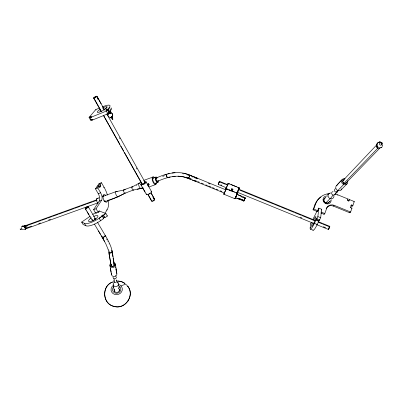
<?xml version="1.0" encoding="UTF-8"?>
<svg xmlns="http://www.w3.org/2000/svg" width="403" height="403" viewBox="0 0 403 403"><rect width="100%" height="100%" fill="white"/><g stroke="black" fill="none" stroke-linecap="round" stroke-linejoin="round"><path stroke-width="0.6" d="M107.727 114.558L107.772 114.643A1.904 0.423 -29.1 0 1 107.974 114.286L107.792 114.528A1.904 0.428 -28.8 0 0 107.772 114.593L107.274 113.747M112.704 115.918L112.628 114.316L111.762 113.157M378.216 147.07L376.337 146.279L377.001 144.606M114.674 289.817L114.442 291.701L114.674 289.817A2.599 2.388 -13.4 0 0 114.387 291.5M97.869 202.875L25.329 229L24.724 227.302A2.086 1.587 30.5 0 0 24.583 227.141A2.096 1.582 30.9 0 0 24.341 226.98C22.931 226.682 24.563 225.358 25.293 225.544L25.636 226.043M226.023 188.972L226.159 188.669L237.296 193.218L235.468 197.661L235.604 197.253M317.423 218.602L316.718 218.315L316.637 219L319.448 220.149L320.677 217.716L321.614 209.238L318.859 208.114L317.902 210.749L317.166 211.51L313.045 209.827L314.965 204.593A17.898 16.594 38.1 0 1 320.944 197.017M224.214 193.354L223.882 194.221L235.009 198.77L235.09 198.493M319.448 220.149L319.529 219.459L317.252 224.511A12.483 1.758 -67.3 0 1 312.914 229.901M316.637 219L317.856 216.562L318.859 208.114M310.874 227.861L310.189 227.579A12.483 1.708 -67.3 0 0 314.451 223.363L316.718 218.315M316.103 219.57L318.914 220.673M310.189 227.579L310.703 223.771L311.494 222.189M112.739 115.767L112.593 114.225L111.843 113.228M112.89 119.323L112.276 116.674L111.732 117.238M382.014 143.156C380.432 143.372 382.563 142.34 381.601 142.602C380.593 144.692 383.767 141.005 381.807 144.516A3.063 1.305 17.8 0 1 382.276 146.319M23.903 226.773A2.091 1.536 30.7 0 0 23.727 226.703L24.24 225.927A2.086 1.587 31.2 0 1 24.427 225.982A2.08 1.577 31.1 0 1 24.91 226.269M224.144 193.636L223.887 194.221L224.38 192.941M156.797 178.358C154.712 177.219 156.626 182.907 157.689 180.952M104.367 109.752L105.037 108.709L106.825 107.636M188.876 177.914L191.37 178.982M226.894 186.654L226.421 187.778L226.834 186.806M377.001 144.879L376.931 145.649A2.937 1.249 17.9 0 0 377.027 145.775L377.037 144.773M20.477 229.287L22.321 229.156M241.986 200.326L243.845 201.062L244.974 198.311L244.722 199.011M244.948 198.508C245.8 196.004 243.291 202.225 244.409 199.782M112.266 116.658L110.457 117.696L111.671 117.273M225.514 190.287L225.705 189.778L225.363 190.654M189.929 175.481L190.004 175.184L226.023 189.924M188.765 178.322L188.997 177.542M235.135 198.362L235.579 197.208L235.014 198.775L236.062 196.342M350.328 207.782L351.532 204.91L352.907 205.47L354.277 201.555L349.477 199.601L348.399 201.047M326.128 208.603A5.964 5.531 38.1 0 1 333.301 206.069L349.754 212.774L350.011 212.038M350.675 205.686L352.041 206.245L352.434 205.127M349.754 212.774L350.61 212.018L351.985 208.084L350.61 207.525M26.885 227.876L26.381 228.622L26.175 228.078M335.281 194.029A17.969 16.649 38.1 0 1 337.835 194.866L348.106 199.042L347.366 200.608M348.736 201.168L349.477 199.601M325.775 203.621L325.936 202.845L325.705 203.036M347.673 200.261L349.018 200.901M23.732 226.672L24.785 226.29L25.293 225.544A1.632 0.957 68.7 0 0 24.951 225.801L96.836 199.752M235.569 197.349L235.468 197.661L235.992 196.508M244.193 200.095C243.135 202.82 244.888 198.185 244.032 200.432M244.833 198.729L245.2 197.762L243.352 196.991M157.669 181.063C156.525 182.589 154.807 177.562 156.707 178.272M320.944 213.051L324.037 214.31L324.46 213.147M324.037 214.31L324.798 213.56L326.702 208.296A5.99 5.551 38.1 0 1 334.092 205.293L350.61 212.018M317.166 211.51L317.493 210.608M321.297 210.119L321.614 209.238M218.194 184.423L218.486 183.718L218.194 184.423L226.939 187.994M313.045 209.827L313.761 209.061L315.685 203.807A17.969 16.649 38.1 0 1 329.77 193.526M218.537 183.592L219.539 181.138M226.421 187.778L226.582 187.405L225.962 188.881L227.695 189.586M232.098 191.475L232.919 189.259L231.821 188.806L231.393 189.828M236.571 195.082L236.838 194.327L236.465 195.354M230.99 191.022L231.821 188.806M188.881 177.763L189.264 176.867M227.539 185.088L227.766 184.498L227.237 185.823M219.439 181.38L219.539 181.143L219.167 182.05M244.676 199.132L244.994 198.387M237.387 192.105L237.166 192.679L237.493 191.838M236.732 194.775L237.296 193.218M225.569 190.176L226.164 188.669L227.554 189.239M225.902 189.355L226.159 188.669L225.902 189.249M238.375 189.994L238.742 188.992L238.299 190.171M226.29 188.04L225.967 188.876L227.332 189.44M236.742 194.745L235.951 196.689M218.451 183.803L218.723 183.143M219.257 181.839L219.116 182.186M227.73 184.639L228.214 183.4L239.196 187.884L238.102 190.654M244.636 199.233L244.762 198.976L244.419 199.812M224.3 193.138L224.491 192.674M225.745 189.742L225.307 190.79M238.244 190.317L239.196 187.884L237.825 187.324M236.531 195.269L236.304 195.838M218.32 184.111L218.562 183.526M219.413 181.456L218.965 182.544M227.307 185.657L228.209 183.405L229.589 183.959M238.168 190.503L238.435 189.924M236.521 195.304L236.183 196.125M218.366 184.005L218.703 183.184M219.036 182.383L219.141 182.126M219.071 182.297L219.368 181.567M227.171 185.99L227.413 185.42M225.116 191.269L225.342 190.735M225.045 191.435L225.242 190.982M111.152 264.408C110.044 267.657 116.165 266.448 113.888 263.859M227.191 185.974L226.738 187.063M225.116 191.299L224.345 193.102L224.542 192.649M238.208 190.478L236.944 193.364L238.027 190.836M238.223 190.448L237.876 191.289M244.485 199.651L244.626 199.319M224.904 191.778L223.882 194.221M219.267 181.798L225.559 184.367M238.032 190.826L237.765 191.551M244.54 199.46L244.233 200.246M227.72 184.544L228.209 183.405L227.801 184.352M189.36 176.64L189.445 176.363M226.541 187.541L225.967 188.876L226.098 188.594M225.579 190.02L225.826 189.435M232.919 189.259L232.607 190.009M225.751 189.617L226.219 188.307M237.896 191.148L237.387 192.271L237.775 191.445M189.405 176.529L189.989 175.194L191.843 175.94M235.831 196.971L235.014 198.775M244.576 199.147L244.787 198.583M227.635 184.786L227.67 184.7M244.616 199.042L244.964 198.301L244.843 198.533M189.45 176.418L189.576 176.131M376.86 143.997L378.382 142.314L380.548 142.058M236.763 194.342L237.291 193.218L235.906 192.649M236.848 194.15L237.291 193.218M108.256 113.817L108.155 113.923A2.443 2.065 39.1 0 0 108.064 114.029L107.772 114.643A2.438 2.055 41 0 1 107.838 114.457A2.438 2.06 39.8 0 1 108.075 114.019L108.155 113.923A2.438 2.06 40.2 0 1 108.251 113.817L108.729 113.49A2.438 2.06 39.8 0 1 110.634 113.505M244.697 198.86L245.2 197.762L236.485 194.196M244.329 199.969L243.825 201.062L235.11 197.5M376.845 144.042L377.933 142.591L379.601 141.992M111.228 264.272C109.787 267.698 116.402 266.408 113.777 263.769M112.613 282.014C101.279 285.898 102.332 304.205 114.225 306.436C124.819 309.59 134.622 296.155 128.31 287.042M312.809 219.544L317.186 210.764M148.128 186.544L149.105 184.69A4.126 1.733 70 0 1 148.566 183.718L147.302 184.166L147.563 184.675A4.126 1.738 70 0 1 147.307 184.161M147.579 185.561L148.561 183.713L149.105 184.69M107.606 113.878L107.888 114.381A2.564 2.166 39.5 0 0 110.503 117.525L110.558 117.459M325.513 203.308L325.695 203.047M104.775 213.535L107.112 209.807A17.44 8.493 69.5 0 0 108.437 199.974M127.811 301.328L128.008 301.021M128.426 300.346L128.638 300.013M112.361 119.54C113.329 119.288 112.372 119.626 110.503 117.52M99.249 186.055L97.838 187.974L100.619 192.775A5.813 2.831 69.5 0 1 101.586 200.291L99.193 201.152L93.622 209.6L95.758 213.232L98.191 212.371L99.118 210.93L105.954 213.545L107.389 216.003L104.976 217.675L104.422 217.454L102.987 214.995L101.778 215.832L102.045 216.29M95.758 213.232L95.934 212.96M93.622 209.6L96.055 208.734L101.586 200.291M21.767 226.728L23.173 225.756M99.304 187.395L99.899 187.178L100.795 185.854L100.11 184.66L101.45 182.7L104.181 187.45A17.44 8.493 69.5 0 1 107.41 195.077M99.193 201.152A5.803 2.846 69.5 0 0 98.236 193.647L95.456 188.856L96.831 186.861L99.203 185.979L99.899 187.178M98.216 186.362L97.738 185.541L99.093 183.577L101.45 182.7M21.752 226.753L23.097 225.776M333.074 195.032L330.415 198.659L330.102 198.553L325.443 203.384M25.792 228.697L25.329 229A2.096 1.582 29.9 0 0 25.308 228.224M107.898 113.807L108.931 112.528L107.4 109.782L106.357 111.057L90.091 117.651L91.637 120.361L107.898 113.807L106.357 111.057M109.44 111.893L110.77 110.246A13.158 2.881 -29 0 0 110.976 107.913M108.236 109.022A1.269 0.277 -28.7 0 1 107.717 109.656L109.253 112.397A1.269 0.282 -28.9 0 0 109.767 111.762L108.241 109.022L106.614 109.681L106.095 110.311L106.402 110.86M99.269 108.16L95.763 109.596L89.058 117.475L90.604 120.175L91.355 119.278M314.965 204.593L315.685 203.807M336.616 185.481L342.197 179.516M337.351 184.68L341.2 180.579M342.852 180.705L376.85 144.758M376.337 146.279L376.931 145.649M376.76 147.014L377.137 146.616A1.506 1.355 33.7 0 1 377.052 146.072A1.501 1.35 34.4 0 0 378.578 147.674M317.645 210.195L318.38 209.429L318.894 209.641M343.734 183.607L377.802 148.188M343.694 183.738L344.066 183.35C344.908 183.708 346.016 183.36 346.389 182.494C346.928 181.657 345.17 184.463 344.066 183.35C342.293 182.856 342.343 179.894 344.323 179.809M343.683 184.488L337.86 190.518L338.188 190.624L335.885 192.115M334.712 194.674L337.543 191.752M345.698 183.345L380.296 147.659M340.983 190.009L347.089 183.773M337.528 195.168L337.83 194.861M326.223 208.779L326.702 208.296M333.301 206.069L334.092 205.293M347.577 199.545L348.106 199.042M353.844 201.948L354.277 201.555M351.209 205.203L351.532 204.91M352.041 206.245L352.907 205.47M381.948 147.045L381.339 147.508M351.612 208.422L351.985 208.084M381.908 147.075L381.344 147.503M328.652 228.889L329.523 226.698L328.591 228.889M149.589 193.375L149.866 193.183M102.946 217.827L103.213 218.285L104.422 217.454M90.201 216.235L81.653 222.088L83.099 224.496L85.96 225.786A12.538 3.949 -30.2 0 0 100.619 220.688L103.767 218.507L102.327 216.048L101.778 215.832M81.653 222.088L84.504 223.358A12.558 3.909 -30.2 0 0 99.168 218.225L102.327 216.048M102.987 214.995L103.536 215.212L105.954 213.545M99.365 218.088L100.549 217.272M100.75 217.136L102.13 216.184M103.687 215.106L104.594 214.482M92.7 214.527L95.763 212.426M90.604 120.175L91.642 119.51M91.637 120.361L92.363 119.898M92.524 119.797L92.922 119.54L92.665 119.495M89.058 117.475L90.343 116.658L91.38 116.83L91.672 117.338M90.091 117.651L91.38 116.83M124.31 193.495L118.336 196.719L108.614 200.231M131.937 187.093L138.854 183.335L140.909 182.589M149.17 193.621L148.868 193.767M108.699 113.505L110.024 113.329A2.443 2.065 39.7 0 1 110.185 113.354C111.304 113.873 111.48 111.838 110.372 111.515L109.767 111.762M314.179 222.864L313.529 223.574A9.214 4.04 26.3 0 0 313.423 224.013M112.649 281.999C101.365 285.868 102.337 304.154 114.18 306.431C125.298 309.816 135.055 295.218 127.776 286.236M111.571 116.805L112.205 116.633L111.515 116.835M102.357 106.901L102.795 106.719A13.178 2.836 -29 0 1 109.248 107.52M99.889 111.178L100.327 111.001M107.722 109.651L106.095 110.311A1.269 0.277 -28.7 0 1 106.614 109.676L106.997 110.367M108.059 112.875L109.863 112.15L110.372 111.515A1.904 0.423 -28.8 0 1 109.863 112.15L110.613 113.5L111.122 112.86A2.428 2.065 39.8 0 0 110.911 112.775L110.694 112.719M97.738 185.541L100.11 184.66M99.314 186.403L100.795 185.854M95.456 188.856L97.838 187.974M103.591 187.667L104.181 187.45M98.236 193.647L100.619 192.775M125.318 189.289L123.827 189.838L132.139 186.826M143.609 180.438L152.41 177.234M96.765 198.619L99.123 197.762M103.072 196.326L115.847 191.692L123.625 190.105M152.304 178.453L155.437 177.315M155.553 178.333C166.162 173.366 178.786 170.131 189.989 175.194L184.151 173.376M24.941 225.67L25.293 225.544M164.877 174.952L166.57 174.338M162.671 176.383L164.439 175.743M25.253 226.229L41.499 220.35M42.048 220.149L46.99 218.361M47.544 218.159L52.526 216.356M53.08 216.154L58.097 214.336M58.662 214.134L63.714 212.305M64.279 212.099L74.5 208.401M75.069 208.195L80.237 206.321M80.812 206.114L86.015 204.23M86.595 204.019L92.423 201.913M93.012 201.696L97.123 200.21M137.206 189.319L143.06 187.828M155.12 183.466L157.991 182.428M26.039 228.123L31.545 226.184M38.628 223.63L40.401 222.99M48.667 220.008L50.435 219.373M25.988 228.627L26.714 228.365A1.632 0.957 68.7 0 1 26.381 228.622M156.696 181.688C166.555 177.199 178.217 173.748 188.659 178.509L224.879 193.314M105.737 195.46A4.015 1.929 69.8 0 0 102.997 196.09A4.015 1.929 69.8 0 0 104.971 201.555C117.505 198.387 128.008 189.838 141.095 188.539M148.999 186.967L155.704 184.559M141.337 188.453L142.909 187.899M98.196 211.812L98.654 211.651L98.921 212.104M106.513 210.018L107.112 209.807M344.132 179.839C342.288 180.121 342.399 182.866 344.066 183.35M167.91 173.889L169.29 173.502M168.933 177.32L170.167 176.977M172.081 172.937L175.068 172.625M172.655 176.474L175.33 176.202M379.797 141.987L380.664 142.083M379.43 142.002L379.883 141.977M118.275 281.057L120.099 281.304M178 176.176L183.441 176.877L190.478 179.264M118.15 281.052L121.777 281.762L125.026 283.475M182.529 173.678L183.577 173.889M119.968 281.279L120.668 281.43M120.547 281.41L122.739 282.145L125.026 283.49M186.498 177.093L187.294 177.365M187.501 174.932L189.198 175.542M111.122 112.86L110.911 112.78A2.433 2.06 39.5 0 0 110.613 112.709M187.692 177.506L188.483 177.804M106.951 215.837L107.389 216.003M243.634 200.346L241.961 199.666M103.213 218.285L103.767 218.507M237.825 194.745L241.503 196.241M192.312 180.015L195.999 181.506M318.123 208.885L318.637 209.097M236.45 186.765L230.959 184.524M234.511 192.08L228.944 189.803M229.257 190.226L230.904 190.896M24.24 225.927L24.966 226.32M317.816 210.265L318.158 210.406M313.761 209.061L317.902 210.749M320.919 211.978L324.798 213.56M317.856 216.562L320.677 217.716M316.028 220.219L318.838 221.368M219.469 181.31L228.048 184.811M238.354 189.022L315.368 220.476M318.833 221.892L329.8 226.37M226.128 184.604L227.272 185.068M238.143 189.511L239.286 189.979M239.861 190.211L273.697 204.034M274.272 204.266L280.589 206.85M281.163 207.082L287.49 209.666M288.064 209.903L294.392 212.487M294.966 212.719L301.298 215.308M301.877 215.54L314.552 220.718M318.592 222.37L322.052 223.781M322.627 224.018L328.979 226.612M231.78 188.901L232.879 189.355M220.753 184.826L221.917 185.304M300.3 217.328L301.842 217.958M323.342 226.743L325.674 227.695M314.446 223.368L317.252 224.511M237.11 192.15L313.781 223.479M316.698 224.667L328.354 229.433M228.849 190.06L230.007 190.533M310.703 223.771L311.212 223.982M191.511 176.459L193.254 177.174M194.417 177.647L197.324 178.836M208.361 183.35L210.104 184.06M240.903 196.649L243.231 197.601M194.689 180.332L196.432 181.043M197.591 181.516L199.334 182.232M201.394 183.073L203.399 183.894M205.721 184.841L207.464 185.556M208.628 186.03L210.95 186.977M212.421 187.581L214.436 188.403M216.174 189.118L217.937 189.833M220.24 190.78L221.982 191.49M238.244 198.14L243.472 200.276M310.375 229.131L313.146 230.264M193.677 176.69L197.334 178.197M239.024 198.457L241.543 199.495M236.45 198.049L240.143 199.571M379.691 147.694L380.094 147.866A2.257 2.03 34.7 0 0 380.256 147.705M84.323 223.277L85.96 225.786M24.341 226.985L24.724 227.302M116.286 272.423L116.457 272.635A2.735 2.478 -12.1 0 1 114.376 276.544A2.735 2.478 -12.1 0 1 111.686 273.138M24.785 226.29L25.127 226.788L27.273 226.012A1.088 0.635 69.4 0 1 27.605 225.287M127.675 286.09L128.492 287.314M101.355 235.79L105.793 243.78L108.095 249.276M87.124 211.797L89.008 214.93M92.509 220.834L85.159 208.452L86.156 210.175M94.403 224.038L104.715 241.654M88.212 206.623L95.466 218.9M97.33 222.053L105.238 235.443M87.728 206.951L88.267 207.867M92.327 219.368L92.856 220.255M96.055 208.734L98.191 212.371M96.226 212.507L96.493 212.96M99.168 218.225L100.614 220.688M103.536 215.212L104.976 217.675M99.118 210.93L99.385 211.384M98.498 230.934L100.418 234.214M96.831 186.861L97.294 187.657M99.093 183.577L99.435 184.171M102.77 236.984L103.813 238.793M90.343 116.658L90.856 117.56M142.274 187.143L145.045 192.06M95.763 109.596L96.045 110.095M150.974 192.795L154.737 199.51L151.044 192.921M93.733 97.798L101.375 111.389A1.879 0.408 -28.9 0 0 101.329 111.455M103.989 116.039L104.861 117.59M105.153 118.104L108.896 124.764M109.183 125.273L119.963 144.44M120.87 146.052L123.59 150.898M124.492 152.5L134.315 169.97M134.612 170.489L142.199 183.985M148.239 194.73L151.654 200.8M93.602 98.025L101.007 111.183M103.47 115.565L142.33 184.645M147.881 194.513L151.578 201.092M140.879 184.66L146.42 194.498M102.795 106.719L103.077 107.218M104.624 110.019L96.937 96.292A1.894 0.373 -28.9 0 0 94.322 97.309A1.894 0.373 -28.9 0 0 94.559 97.914A1.894 0.373 -28.9 0 0 96.932 96.252L101.158 103.833M106.775 113.863L145.513 183.038M97.304 98.226L97.919 99.324M102.841 108.11L103.762 109.752M119.449 137.745L120.064 138.844M136.37 167.935L136.985 169.033M144.057 181.657L144.979 183.305M152.908 197.44L153.901 199.223M143.775 183.682L144.123 184.302M108.488 110.18L107.913 109.153L109.248 107.52L110.77 110.246M108.583 110.351L109.253 111.55M106.412 110.603L106.125 110.09A1.269 0.272 -28.9 0 1 106.619 109.681M146.133 181.985L151.644 191.843M140.843 184.584L141.579 185.909M116.648 280.161C117.55 282.14 118.109 282.206 118.003 283.42M94.488 219.872L94.408 219.378L94.831 219.272A9.078 1.985 55 0 1 95.158 219.373M119.399 290.14L119.202 289.712A2.599 2.388 -13.4 0 1 119.495 290.578L119.399 290.14L119.495 291.097M108.09 249.256L108.538 250.752M112.492 117.565L112.694 118.427M110.402 268.106L111.077 272.156M109.903 265.325L111.5 274.645M113.228 284.735L114.346 291.258M109.042 253.371L109.369 255.321M108.82 252.041L111.198 266.182M109.092 253.678L110.709 263.31M116.079 268.756L116.538 271.511M113.978 278.71L114.583 282.347M112.18 251.089L114.523 265.869M111.893 250.575L112.14 252.132M112.22 252.646L112.548 254.696M112.628 255.205L112.87 256.726M113.107 258.232L113.349 259.723M113.424 260.217L113.737 262.187M113.817 262.675L114.084 264.544M115.465 264.61L116.84 273.486M114.86 263.29L114.951 263.874M115.041 264.459L115.132 265.038M115.49 267.345L115.58 267.914M115.847 269.617L115.933 270.181M118.27 285.133L118.401 285.984M118.668 287.671L118.799 288.508M118.437 284.382A5.692 5.224 -13.3 0 1 121.56 291.913A5.692 5.224 -13.3 0 1 112.825 293.414A5.692 5.224 -13.3 0 1 113.434 285.243M121.061 285.954A12.941 4.267 -42.4 0 1 127.313 286.301M118.779 286.024A4.176 3.834 -13.3 0 1 120.044 291.555A4.176 3.834 -13.3 0 1 113.923 292.407A4.176 3.834 -13.3 0 1 113.832 286.709M118.784 288.372A1.567 0.524 -42.7 0 1 119.898 286.871M117.545 282.266A2.655 2.423 -12.8 0 1 117.812 285.697A2.655 2.423 -12.8 0 1 114.079 286.07A2.655 2.423 -12.8 0 1 113.832 282.634M116.467 279.954A1.607 1.466 -12.6 0 1 116.548 281.893A1.607 1.466 -12.6 0 1 114.467 282.291A1.607 1.466 -12.6 0 1 113.842 280.458M116.14 276.619A1.622 1.476 -12.3 0 1 114.926 278.821A1.622 1.476 -12.3 0 1 113.127 277.098M113.807 262.605A2.806 2.529 -11.5 0 1 115.036 266.262A2.806 2.529 -11.5 0 1 110.82 266.927A2.806 2.529 -11.5 0 1 110.931 263.058M115.701 275.682A1.637 1.486 -12.1 0 1 115.298 276.105M111.792 250.47A1.748 1.562 -10.7 0 1 111.782 252.575A1.748 1.562 -10.7 0 1 109.45 252.857A1.748 1.562 -10.7 0 1 109.017 250.802M105.314 235.478A28.542 6.055 54.8 0 1 111.948 250.641M105.007 235.397A1.783 0.605 -30.5 0 1 104.946 236.349A1.783 0.605 -30.5 0 1 102.846 237.468A1.783 0.605 -30.5 0 1 102.488 236.737M111.651 251.668A1.164 1.043 -10.7 0 1 109.344 251.674M104.845 235.992A1.189 0.403 -30.5 0 1 104.15 236.707A1.189 0.403 -30.5 0 1 103.087 237.135M93.541 216.512A5.41 1.693 -30.3 0 1 97.561 217.192A5.41 1.693 -30.3 0 1 89.849 221.665A5.41 1.693 -30.3 0 1 91.345 217.791M94.478 218.809A1.803 0.564 -30.3 0 1 95.466 219.015M95.315 219.282A1.803 0.564 -30.3 0 1 95.138 219.479M93.33 220.597A1.803 0.564 -30.3 0 1 93.179 220.648M92.519 220.723A1.803 0.564 -30.3 0 1 92.499 220.124M92.438 220.653A1.803 0.569 -30.3 0 1 92.494 220.496M94.433 219.056A1.803 0.569 -30.3 0 1 95.587 219.005M107.515 200.382A4.015 1.929 69.8 0 1 104.971 201.555M103.334 195.067A1.154 0.947 32.4 0 1 102.931 196.362M105.782 200.88A2.866 1.38 69.8 0 1 103.727 200.568M102.997 196.271A2.866 1.38 69.8 0 1 103.848 196.054M102.951 196.185A2.861 1.38 69.8 0 1 103.717 196.402M105.309 201.052A2.861 1.38 69.8 0 1 104.976 201.505M141.655 188.005A2.932 1.269 70 0 1 138.98 186.065A2.932 1.269 70 0 1 140.012 183.204M133.72 189.576A1.748 0.776 70 0 1 132.647 189.722A1.748 0.776 70 0 1 131.867 187.46A1.748 0.776 70 0 1 132.839 187.027M158.243 180.494A2.962 1.219 70.1 0 1 156.953 182.282A2.962 1.219 70.1 0 1 155.266 178.02A2.962 1.219 70.1 0 1 157.246 177.97M118.734 196.105A2.886 1.34 69.9 0 1 116.865 196.13A2.886 1.34 69.9 0 1 115.626 192.498A2.886 1.34 69.9 0 1 117.208 191.642M125.363 192.765A1.743 0.791 70.1 0 1 124.22 192.589A1.743 0.791 70.1 0 1 123.555 190.392A1.743 0.791 70.1 0 1 124.542 190.035M98.181 203.409A2.851 1.4 69.7 0 1 96.508 199.772A2.851 1.4 69.7 0 1 98.131 198.513M26.88 227.917A1.632 0.957 69.2 0 1 25.606 228.4A1.632 0.957 69.2 0 1 24.795 226.224A1.632 0.957 69.2 0 1 26.084 225.786M26.155 228.123A1.088 0.64 69.3 0 1 25.258 227.352A1.088 0.64 69.3 0 1 25.344 226.128M150.984 191.334A2.977 0.997 -29.2 0 1 151.065 192.755A2.977 0.997 -29.2 0 1 147.7 194.634A2.977 0.997 -29.2 0 1 146.531 193.828M144.415 181.718A2.997 0.962 -29.2 0 1 145.78 182.619A2.997 0.962 -29.2 0 1 141.78 184.846A2.997 0.962 -29.2 0 1 141.765 183.194M144.692 182.176A1.798 0.579 -29.2 0 1 144.662 183.053A1.798 0.579 -29.2 0 1 142.556 184.166A1.798 0.579 -29.2 0 1 142.083 183.551M156.45 182.811A4.136 1.718 70 0 1 154.213 183.889A4.136 1.718 70 0 1 152.163 178.297A4.136 1.718 70 0 1 154.545 177.617M155.664 183.108A2.957 1.229 70 0 1 153.125 181.007A2.957 1.229 70 0 1 153.86 177.96M154.178 199.289A1.778 0.615 -29.2 0 1 154.46 200.079A1.778 0.615 -29.2 0 1 152.394 201.273A1.778 0.615 -29.2 0 1 151.704 200.719M154.102 199.646A1.184 0.408 -29.2 0 1 153.432 200.618A1.184 0.408 -29.2 0 1 152.107 200.83M102.735 107.888A5.637 1.209 -28.9 0 1 106.659 107.828A5.637 1.209 -28.9 0 1 98.589 112.351A5.637 1.209 -28.9 0 1 100.287 109.263M104.266 109.802A1.879 0.408 -28.9 0 1 104.488 109.812M168.041 177.149A1.788 0.71 70.1 0 1 167.089 177.375A1.788 0.71 70.1 0 1 166.238 175.088A1.788 0.71 70.1 0 1 167.074 174.554M136.33 185.758A1.753 0.771 70 0 1 136.456 185.35M167.613 177.113A1.194 0.474 70.1 0 1 167.316 177.108M167.129 176.952A1.194 0.474 70.1 0 1 166.595 175.844A1.194 0.474 70.1 0 1 166.676 174.942M329.397 226.506A1.788 0.287 -67.3 0 1 329.75 226.657A1.788 0.287 -67.3 0 1 328.858 228.879A1.788 0.287 -67.3 0 1 328.339 229.141M313.655 219.917A5.355 0.735 -67.3 0 1 315.826 217.62A5.355 0.735 -67.3 0 1 312.501 225.655A5.355 0.735 -67.3 0 1 312.451 222.829M327.155 194.563A17.898 16.594 38.1 0 1 328.304 194.402M331.105 199.586A4.171 3.864 36.5 0 1 327.397 203.943A4.171 3.864 36.5 0 1 323.035 199.591A4.171 3.864 36.5 0 1 327.574 196.065M329.382 201.555A2.972 2.756 36.4 0 1 324.722 202.422A2.972 2.756 36.4 0 1 325.372 197.813M341.744 188.826A3.159 2.907 35.8 0 1 336.843 189.899A3.159 2.907 35.8 0 1 337.376 184.992M337.936 191.198A1.869 1.723 35.9 0 1 334.953 191.561A1.869 1.723 35.9 0 1 335.578 188.715M347.577 180.761A3.244 2.977 35.5 0 1 345.29 184.695A3.244 2.977 35.5 0 1 341.487 181.526A3.244 2.977 35.5 0 1 345.033 178.645M333.926 195.591A3.038 2.811 36.2 0 1 331.427 198.765A3.038 2.811 36.2 0 1 328.067 195.974A3.038 2.811 36.2 0 1 330.787 192.987M335.225 193.626A1.844 1.703 36.3 0 1 333.437 195.097A1.844 1.703 36.3 0 1 331.644 193.364A1.844 1.703 36.3 0 1 333.13 191.601M380.306 147.639A2.257 2.025 34.3 0 1 377.087 147.73A2.257 2.025 34.3 0 1 377.001 144.617M338.54 190.493A1.884 1.733 35.9 0 1 337.155 190.443M376.437 145.402A2.257 2.03 32.9 0 1 376.926 144.687M23.923 226.718A2.091 1.607 31.3 0 1 24.104 226.808A2.086 1.577 31 0 1 25.233 228.048A2.091 1.572 30.5 0 1 25.354 228.461M25.364 228.697A2.091 1.567 31.3 0 1 25.354 228.849M25.329 229A1.632 0.962 68.9 0 0 25.51 228.909A1.632 0.962 69.3 0 0 25.691 228.692M25.661 228.743A2.201 1.652 31 0 1 23.303 229.524M22.472 229.247A0.897 0.534 69.3 0 1 21.616 228.662A0.897 0.534 69.3 0 1 21.787 227.589M28.527 227.211A1.088 0.635 69.4 0 1 28.401 227.312M107.913 114.271A2.438 2.06 39.1 0 1 108.609 113.555M108.845 113.45A2.428 2.04 37.3 0 1 108.976 113.404A2.428 2.045 38.2 0 1 109.112 113.364M109.329 113.314A2.433 2.055 39.3 0 1 109.556 113.293A2.438 2.06 39.1 0 1 110.024 113.324L110.185 113.359A2.433 2.045 39 0 1 110.397 113.429M381.732 143.589A1.254 1.128 34.2 0 1 380.926 145.191A1.254 1.128 34.2 0 1 379.445 143.856A1.254 1.128 34.2 0 1 381.042 142.964M330.364 200.664A4.156 3.849 36.4 0 1 330.379 201.228M329.594 201.208A2.977 2.756 36.4 0 1 324.798 202.19A2.977 2.756 36.4 0 1 325.906 197.53M102.886 195.868A4.005 1.939 69.8 0 1 103.375 196.316M105.133 201.46A4.005 1.939 69.8 0 1 105.102 201.676M94.504 219.177A5.405 1.708 -30.3 0 1 94.977 218.94M119.001 288.704A2.604 2.393 -13.3 0 1 117.152 292.382A2.604 2.393 -13.3 0 1 114.256 289.52M104.987 236.087A28.548 6.025 54.8 0 1 105.158 236.38M106.609 238.949A28.548 6.025 54.8 0 1 107.203 240.057M107.908 241.427A28.548 6.025 54.8 0 1 108.044 241.694M109.037 243.785A28.548 6.025 54.8 0 1 109.153 244.032M20.15 228.954L20.412 229.332L20.155 228.934M96.382 96.579L94.161 97.763L95.289 96.866L96.377 96.554L95.244 97.455L94.161 97.733L96.382 96.584M224.345 193.077L224.365 193.032M238.823 188.644L239.196 187.884L238.823 188.644M86.136 208.497A1.814 0.539 -30.1 0 0 88.333 206.724A1.814 0.539 -30.1 0 0 85.784 207.626A1.814 0.539 -30.1 0 0 86.136 208.497M86.338 208.205A1.209 0.358 -30.1 0 0 87.804 207.021A1.209 0.358 -30.1 0 0 86.106 207.621A1.209 0.358 -30.1 0 0 86.338 208.205"/></g></svg>
